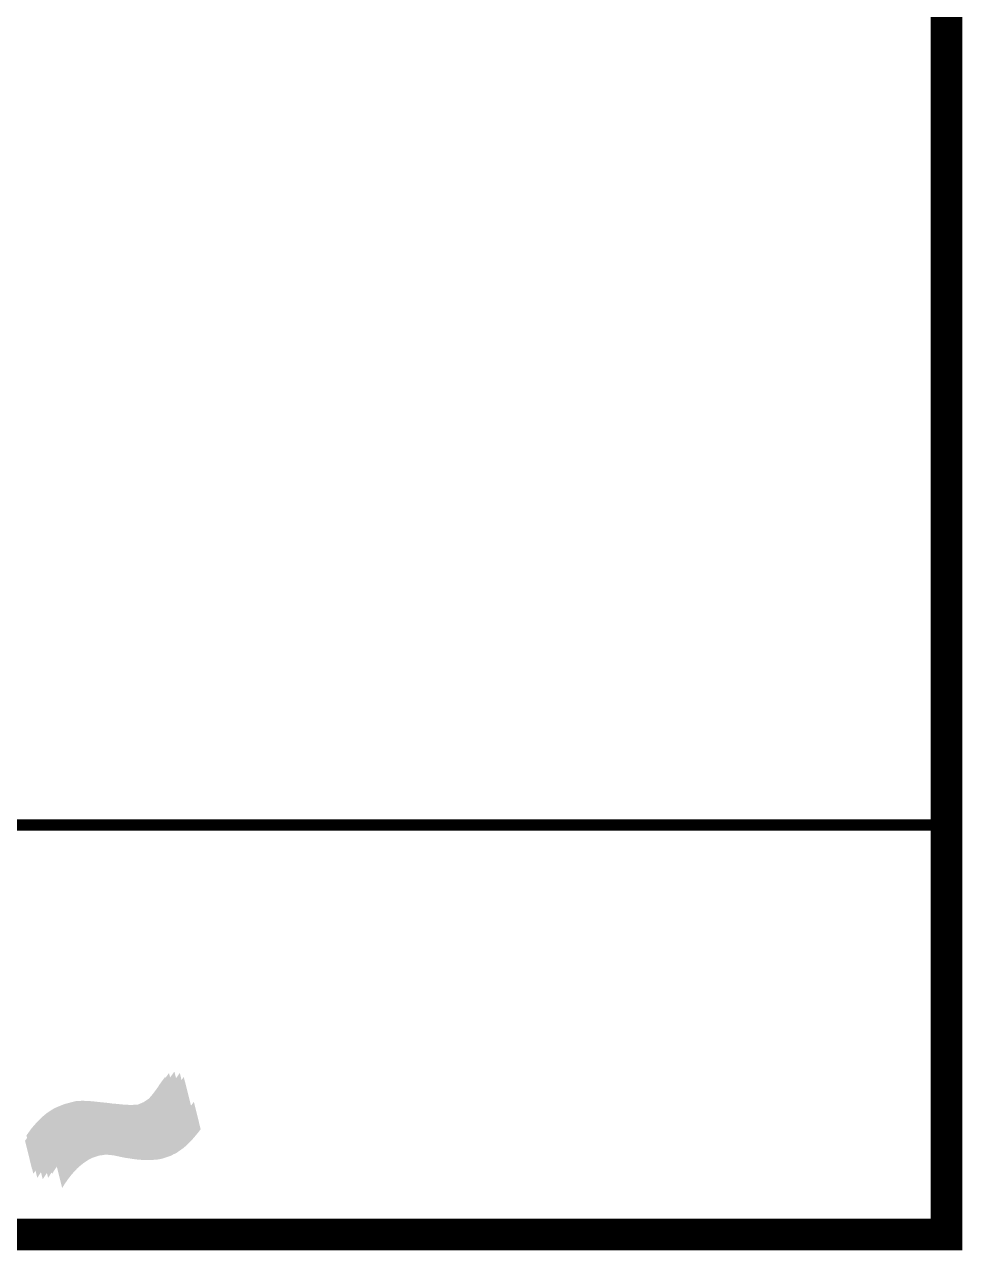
# Model space of a CAD drawing. Header units: millimetres. Extents: x 13 to 1587, y -16 to 1328.
# Drawn here: x 1174 to 1587, y -7 to 532 of the extents above; entities that cross this region are included whole.
import ezdxf

# ---------------------------------------------------------------- set-up
doc = ezdxf.new("R2010")
doc.units = ezdxf.units.MM
doc.layers.add('BC_데모', color=7, linetype='Continuous')

msp = doc.modelspace()

# ---------------------------------------------------------------- hatches: boundary and pattern name
at = {"layer": 'BC_데모', "true_color": 0x141414}
for points in [[(1238, 71.02), (1235.84, 68.07), (1234.7, 66.34), (1233.62, 64.86), (1232.63, 63.53), (1231.69, 62.45), (1230.95, 61.54), (1230.18, 60.74), (1229.1, 59.75), (1227.96, 58.98), (1226.83, 58.22), (1225.52, 57.65), (1224.1, 57.05), (1222.62, 56.69), (1221.94, 56.52), (1221, 56.4), (1220.04, 56.4), (1218.84, 56.35), (1217.62, 56.41), (1216.26, 56.55), (1215.29, 56.55), (1214.18, 56.63), (1212.93, 56.81), (1211.34, 56.89), (1209.72, 57.09), (1207.85, 57.35), (1206, 57.49), (1204.38, 57.69), (1203.02, 57.83), (1201.65, 57.98), (1200.55, 58.06), (1199.69, 58.09), (1198.47, 58.15), (1197.25, 58.21), (1196.2, 58.07), (1195.35, 58.1), (1194.52, 58.01), (1193.96, 57.87), (1192.25, 57.44), (1190.49, 56.76), (1188.95, 56.14), (1187.33, 55.37), (1185.97, 54.55), (1184.52, 53.58), (1183.21, 52.53), (1181.82, 51.34), (1180.6, 49.95), (1179.38, 48.56), (1178.21, 46.94), (1177.04, 45.32), (1180.08, 33.16), (1181.38, 35.18), (1182.72, 37.08), (1184, 38.73), (1185.31, 40.26), (1186.64, 41.68), (1187.92, 42.84), (1189.23, 43.89), (1190.57, 44.83), (1191.82, 45.63), (1193.21, 46.33), (1194.66, 46.82), (1195.99, 47.27), (1196.68, 47.44), (1197.39, 47.5), (1198.07, 47.67), (1198.78, 47.72), (1199.49, 47.78), (1200.23, 47.72), (1201.08, 47.69), (1201.96, 47.55), (1202.96, 47.44), (1203.98, 47.21), (1205, 46.98), (1206.02, 46.75), (1207.93, 46.38), (1209.8, 46.13), (1211.56, 45.84), (1213.18, 45.64), (1214.66, 45.53), (1216.14, 45.41), (1217.59, 45.41), (1219.03, 45.41), (1220.45, 45.52), (1221.88, 45.63), (1223.27, 45.86), (1224.52, 46.17), (1226.08, 46.68), (1227.53, 47.17), (1228.92, 47.87), (1230.43, 48.61), (1231.76, 49.55), (1233.1, 50.49), (1234.41, 51.54), (1235.77, 52.84), (1237.02, 54.12), (1238.33, 55.65), (1239.64, 57.19), (1241, 58.98)], [(1240.38, 71.66), (1238.21, 68.71), (1237.08, 66.97), (1236, 65.5), (1235, 64.16), (1234.06, 63.08), (1233.32, 62.18), (1232.56, 61.38), (1231.48, 60.39), (1230.34, 59.62), (1229.2, 58.85), (1227.89, 58.29), (1226.47, 57.69), (1225, 57.32), (1224.31, 57.15), (1223.38, 57.04), (1222.41, 57.04), (1221.22, 56.98), (1220, 57.04), (1218.63, 57.18), (1217.67, 57.18), (1216.56, 57.27), (1215.31, 57.44), (1213.72, 57.53), (1212.1, 57.73), (1210.22, 57.99), (1208.38, 58.13), (1206.76, 58.33), (1205.39, 58.47), (1204.03, 58.61), (1202.92, 58.7), (1202.07, 58.73), (1200.85, 58.79), (1199.63, 58.84), (1198.58, 58.7), (1197.72, 58.73), (1196.9, 58.65), (1196.33, 58.51), (1194.63, 58.08), (1192.86, 57.4), (1191.33, 56.78), (1189.71, 56.01), (1188.35, 55.19), (1186.9, 54.22), (1185.59, 53.17), (1184.2, 51.98), (1182.97, 50.59), (1181.75, 49.2), (1180.58, 47.58), (1179.42, 45.96), (1182.45, 33.8), (1183.76, 35.81), (1185.1, 37.72), (1186.37, 39.36), (1187.68, 40.9), (1189.02, 42.32), (1190.3, 43.48), (1191.61, 44.53), (1192.94, 45.47), (1194.19, 46.26), (1195.58, 46.97), (1197.03, 47.45), (1198.37, 47.91), (1199.05, 48.08), (1199.76, 48.13), (1200.44, 48.3), (1201.15, 48.36), (1201.86, 48.42), (1202.6, 48.36), (1203.46, 48.33), (1204.34, 48.19), (1205.33, 48.07), (1206.35, 47.85), (1207.38, 47.62), (1208.4, 47.39), (1210.3, 47.02), (1212.18, 46.76), (1213.94, 46.48), (1215.56, 46.28), (1217.03, 46.16), (1218.51, 46.05), (1219.96, 46.05), (1221.41, 46.05), (1222.83, 46.16), (1224.25, 46.27), (1225.64, 46.5), (1226.89, 46.81), (1228.46, 47.32), (1229.91, 47.8), (1231.3, 48.51), (1232.8, 49.25), (1234.14, 50.19), (1235.48, 51.12), (1236.78, 52.17), (1238.15, 53.48), (1239.4, 54.76), (1240.71, 56.29), (1242.01, 57.82), (1243.38, 59.61)], [(1242.75, 71.02), (1240.59, 68.07), (1239.45, 66.34), (1238.37, 64.86), (1237.38, 63.53), (1236.44, 62.45), (1235.7, 61.54), (1234.93, 60.74), (1233.85, 59.75), (1232.71, 58.98), (1231.58, 58.22), (1230.27, 57.65), (1228.85, 57.05), (1227.37, 56.69), (1226.69, 56.52), (1225.75, 56.4), (1224.79, 56.4), (1223.59, 56.35), (1222.37, 56.41), (1221.01, 56.55), (1220.04, 56.55), (1218.93, 56.63), (1217.68, 56.81), (1216.09, 56.89), (1214.47, 57.09), (1212.6, 57.35), (1210.75, 57.49), (1209.13, 57.69), (1207.77, 57.83), (1206.4, 57.98), (1205.3, 58.06), (1204.44, 58.09), (1203.22, 58.15), (1202, 58.21), (1200.95, 58.07), (1200.1, 58.1), (1199.27, 58.01), (1198.71, 57.87), (1197, 57.44), (1195.24, 56.76), (1193.7, 56.14), (1192.08, 55.37), (1190.72, 54.55), (1189.27, 53.58), (1187.96, 52.53), (1186.57, 51.34), (1185.35, 49.95), (1184.13, 48.56), (1182.96, 46.94), (1181.79, 45.32), (1184.83, 33.16), (1186.13, 35.18), (1187.47, 37.08), (1188.75, 38.73), (1190.06, 40.26), (1191.39, 41.68), (1192.67, 42.84), (1193.98, 43.89), (1195.32, 44.83), (1196.57, 45.63), (1197.96, 46.33), (1199.41, 46.82), (1200.74, 47.27), (1201.43, 47.44), (1202.14, 47.5), (1202.82, 47.67), (1203.53, 47.72), (1204.24, 47.78), (1204.98, 47.72), (1205.83, 47.69), (1206.71, 47.55), (1207.71, 47.44), (1208.73, 47.21), (1209.75, 46.98), (1210.77, 46.75), (1212.68, 46.38), (1214.55, 46.13), (1216.31, 45.84), (1217.93, 45.64), (1219.41, 45.53), (1220.89, 45.41), (1222.34, 45.41), (1223.78, 45.41), (1225.2, 45.52), (1226.63, 45.63), (1228.02, 45.86), (1229.27, 46.17), (1230.83, 46.68), (1232.28, 47.17), (1233.67, 47.87), (1235.18, 48.61), (1236.51, 49.55), (1237.85, 50.49), (1239.16, 51.54), (1240.52, 52.84), (1241.77, 54.12), (1243.08, 55.65), (1244.39, 57.19), (1245.75, 58.98)], [(1235.63, 66.91), (1233.46, 63.96), (1232.33, 62.22), (1231.25, 60.75), (1230.25, 59.41), (1229.31, 58.33), (1228.57, 57.43), (1227.81, 56.63), (1226.73, 55.64), (1225.59, 54.87), (1224.45, 54.1), (1223.14, 53.54), (1221.72, 52.94), (1220.25, 52.57), (1219.56, 52.4), (1218.63, 52.29), (1217.66, 52.29), (1216.47, 52.23), (1215.25, 52.29), (1213.88, 52.43), (1212.92, 52.43), (1211.81, 52.52), (1210.56, 52.69), (1208.97, 52.78), (1207.35, 52.98), (1205.47, 53.24), (1203.63, 53.38), (1202.01, 53.58), (1200.64, 53.72), (1199.28, 53.86), (1198.17, 53.95), (1197.32, 53.98), (1196.1, 54.04), (1194.88, 54.09), (1193.83, 53.95), (1192.97, 53.98), (1192.15, 53.9), (1191.58, 53.76), (1189.88, 53.33), (1188.11, 52.65), (1186.58, 52.03), (1184.96, 51.26), (1183.6, 50.44), (1182.15, 49.47), (1180.84, 48.42), (1179.45, 47.23), (1178.22, 45.84), (1177, 44.45), (1175.83, 42.83), (1174.67, 41.21), (1177.7, 29.05), (1179.01, 31.06), (1180.35, 32.97), (1181.62, 34.61), (1182.93, 36.15), (1184.27, 37.57), (1185.55, 38.73), (1186.86, 39.78), (1188.19, 40.72), (1189.44, 41.51), (1190.83, 42.22), (1192.28, 42.7), (1193.62, 43.16), (1194.3, 43.33), (1195.01, 43.38), (1195.69, 43.55), (1196.4, 43.61), (1197.11, 43.67), (1197.85, 43.61), (1198.71, 43.58), (1199.59, 43.44), (1200.58, 43.32), (1201.6, 43.1), (1202.63, 42.87), (1203.65, 42.64), (1205.55, 42.27), (1207.43, 42.01), (1209.19, 41.73), (1210.81, 41.53), (1212.28, 41.41), (1213.76, 41.3), (1215.21, 41.3), (1216.66, 41.3), (1218.08, 41.41), (1219.5, 41.52), (1220.89, 41.75), (1222.14, 42.06), (1223.71, 42.57), (1225.16, 43.05), (1226.55, 43.76), (1228.05, 44.5), (1229.39, 45.44), (1230.73, 46.37), (1232.03, 47.42), (1233.4, 48.73), (1234.65, 50.01), (1235.96, 51.54), (1237.26, 53.07), (1238.63, 54.86)], [(1236.26, 69.28), (1234.1, 66.33), (1232.96, 64.6), (1231.88, 63.12), (1230.89, 61.79), (1229.95, 60.71), (1229.21, 59.8), (1228.44, 59.01), (1227.36, 58.01), (1226.23, 57.25), (1225.09, 56.48), (1223.78, 55.91), (1222.36, 55.32), (1220.88, 54.95), (1220.2, 54.78), (1219.26, 54.66), (1218.3, 54.66), (1217.1, 54.61), (1215.88, 54.67), (1214.52, 54.81), (1213.55, 54.81), (1212.44, 54.9), (1211.19, 55.07), (1209.6, 55.15), (1207.98, 55.35), (1206.11, 55.61), (1204.26, 55.75), (1202.64, 55.95), (1201.28, 56.1), (1199.92, 56.24), (1198.81, 56.33), (1197.96, 56.35), (1196.73, 56.41), (1195.51, 56.47), (1194.46, 56.33), (1193.61, 56.36), (1192.79, 56.27), (1192.22, 56.13), (1190.51, 55.71), (1188.75, 55.02), (1187.22, 54.4), (1185.6, 53.63), (1184.23, 52.81), (1182.78, 51.85), (1181.47, 50.8), (1180.08, 49.6), (1178.86, 48.21), (1177.64, 46.82), (1176.47, 45.2), (1175.3, 43.58), (1178.34, 31.42), (1179.65, 33.44), (1180.98, 35.34), (1182.26, 36.99), (1183.57, 38.52), (1184.91, 39.94), (1186.18, 41.11), (1187.49, 42.16), (1188.83, 43.09), (1190.08, 43.89), (1191.47, 44.6), (1192.92, 45.08), (1194.26, 45.53), (1194.94, 45.7), (1195.65, 45.76), (1196.33, 45.93), (1197.04, 45.98), (1197.75, 46.04), (1198.49, 45.98), (1199.34, 45.95), (1200.22, 45.81), (1201.22, 45.7), (1202.24, 45.47), (1203.26, 45.24), (1204.28, 45.01), (1206.19, 44.64), (1208.06, 44.39), (1209.82, 44.1), (1211.44, 43.9), (1212.92, 43.79), (1214.4, 43.67), (1215.85, 43.67), (1217.3, 43.67), (1218.72, 43.78), (1220.14, 43.9), (1221.53, 44.12), (1222.78, 44.43), (1224.34, 44.94), (1225.79, 45.43), (1227.18, 46.14), (1228.69, 46.87), (1230.03, 47.81), (1231.36, 48.75), (1232.67, 49.8), (1234.03, 51.1), (1235.28, 52.38), (1236.59, 53.91), (1237.9, 55.45), (1239.27, 57.24)], [(1244.49, 69.28), (1242.33, 66.33), (1241.19, 64.6), (1240.11, 63.12), (1239.11, 61.79), (1238.18, 60.71), (1237.44, 59.8), (1236.67, 59.01), (1235.59, 58.01), (1234.45, 57.25), (1233.32, 56.48), (1232.01, 55.91), (1230.59, 55.32), (1229.11, 54.95), (1228.43, 54.78), (1227.49, 54.66), (1226.52, 54.66), (1225.33, 54.61), (1224.11, 54.67), (1222.75, 54.81), (1221.78, 54.81), (1220.67, 54.9), (1219.42, 55.07), (1217.83, 55.15), (1216.21, 55.35), (1214.34, 55.61), (1212.49, 55.75), (1210.87, 55.95), (1209.51, 56.1), (1208.14, 56.24), (1207.04, 56.33), (1206.18, 56.35), (1204.96, 56.41), (1203.74, 56.47), (1202.69, 56.33), (1201.84, 56.36), (1201.01, 56.27), (1200.44, 56.13), (1198.74, 55.71), (1196.98, 55.02), (1195.44, 54.4), (1193.82, 53.63), (1192.46, 52.81), (1191.01, 51.85), (1189.7, 50.8), (1188.31, 49.6), (1187.09, 48.21), (1185.86, 46.82), (1184.7, 45.2), (1183.53, 43.58), (1186.56, 31.42), (1187.87, 33.44), (1189.21, 35.34), (1190.49, 36.99), (1191.8, 38.52), (1193.13, 39.94), (1194.41, 41.11), (1195.72, 42.16), (1197.06, 43.09), (1198.31, 43.89), (1199.7, 44.6), (1201.15, 45.08), (1202.48, 45.53), (1203.17, 45.7), (1203.88, 45.76), (1204.56, 45.93), (1205.27, 45.98), (1205.98, 46.04), (1206.72, 45.98), (1207.57, 45.95), (1208.45, 45.81), (1209.44, 45.7), (1210.47, 45.47), (1211.49, 45.24), (1212.51, 45.01), (1214.41, 44.64), (1216.29, 44.39), (1218.05, 44.1), (1219.67, 43.9), (1221.15, 43.79), (1222.62, 43.67), (1224.07, 43.67), (1225.52, 43.67), (1226.94, 43.78), (1228.36, 43.9), (1229.76, 44.12), (1231.01, 44.43), (1232.57, 44.94), (1234.02, 45.43), (1235.41, 46.14), (1236.92, 46.87), (1238.25, 47.81), (1239.59, 48.75), (1240.9, 49.8), (1242.26, 51.1), (1243.51, 52.38), (1244.82, 53.91), (1246.13, 55.45), (1247.49, 57.24)], [(1245.13, 66.91), (1242.96, 63.96), (1241.83, 62.22), (1240.75, 60.75), (1239.75, 59.41), (1238.81, 58.33), (1238.07, 57.43), (1237.31, 56.63), (1236.23, 55.64), (1235.09, 54.87), (1233.95, 54.1), (1232.64, 53.54), (1231.22, 52.94), (1229.75, 52.57), (1229.06, 52.4), (1228.13, 52.29), (1227.16, 52.29), (1225.97, 52.23), (1224.75, 52.29), (1223.38, 52.43), (1222.42, 52.43), (1221.31, 52.52), (1220.06, 52.69), (1218.47, 52.78), (1216.85, 52.98), (1214.97, 53.24), (1213.13, 53.38), (1211.51, 53.58), (1210.14, 53.72), (1208.78, 53.86), (1207.67, 53.95), (1206.82, 53.98), (1205.6, 54.04), (1204.38, 54.09), (1203.33, 53.95), (1202.47, 53.98), (1201.65, 53.9), (1201.08, 53.76), (1199.38, 53.33), (1197.61, 52.65), (1196.08, 52.03), (1194.46, 51.26), (1193.1, 50.44), (1191.65, 49.47), (1190.34, 48.42), (1188.95, 47.23), (1187.72, 45.84), (1186.5, 44.45), (1185.33, 42.83), (1184.17, 41.21), (1187.2, 29.05), (1188.51, 31.06), (1189.85, 32.97), (1191.12, 34.61), (1192.43, 36.15), (1193.77, 37.57), (1195.05, 38.73), (1196.36, 39.78), (1197.69, 40.72), (1198.94, 41.51), (1200.33, 42.22), (1201.78, 42.7), (1203.12, 43.16), (1203.8, 43.33), (1204.51, 43.38), (1205.19, 43.55), (1205.9, 43.61), (1206.61, 43.67), (1207.35, 43.61), (1208.21, 43.58), (1209.09, 43.44), (1210.08, 43.32), (1211.1, 43.1), (1212.13, 42.87), (1213.15, 42.64), (1215.05, 42.27), (1216.93, 42.01), (1218.69, 41.73), (1220.31, 41.53), (1221.78, 41.41), (1223.26, 41.3), (1224.71, 41.3), (1226.16, 41.3), (1227.58, 41.41), (1229, 41.52), (1230.39, 41.75), (1231.64, 42.06), (1233.21, 42.57), (1234.66, 43.05), (1236.05, 43.76), (1237.55, 44.5), (1238.89, 45.44), (1240.23, 46.37), (1241.53, 47.42), (1242.9, 48.73), (1244.15, 50.01), (1245.46, 51.54), (1246.76, 53.07), (1248.13, 54.86)], [(1236.26, 64.53), (1234.1, 61.58), (1232.96, 59.85), (1231.88, 58.37), (1230.89, 57.04), (1229.95, 55.96), (1229.21, 55.05), (1228.44, 54.26), (1227.36, 53.26), (1226.23, 52.5), (1225.09, 51.73), (1223.78, 51.16), (1222.36, 50.57), (1220.88, 50.2), (1220.2, 50.03), (1219.26, 49.91), (1218.3, 49.91), (1217.1, 49.86), (1215.88, 49.92), (1214.52, 50.06), (1213.55, 50.06), (1212.44, 50.15), (1211.19, 50.32), (1209.6, 50.4), (1207.98, 50.6), (1206.11, 50.86), (1204.26, 51), (1202.64, 51.2), (1201.28, 51.35), (1199.92, 51.49), (1198.81, 51.58), (1197.96, 51.6), (1196.73, 51.66), (1195.51, 51.72), (1194.46, 51.58), (1193.61, 51.61), (1192.79, 51.52), (1192.22, 51.38), (1190.51, 50.96), (1188.75, 50.27), (1187.22, 49.65), (1185.6, 48.88), (1184.23, 48.06), (1182.78, 47.1), (1181.47, 46.05), (1180.08, 44.85), (1178.86, 43.46), (1177.64, 42.07), (1176.47, 40.45), (1175.3, 38.83), (1178.34, 26.67), (1179.65, 28.69), (1180.98, 30.59), (1182.26, 32.24), (1183.57, 33.77), (1184.91, 35.19), (1186.18, 36.36), (1187.49, 37.41), (1188.83, 38.34), (1190.08, 39.14), (1191.47, 39.85), (1192.92, 40.33), (1194.26, 40.78), (1194.94, 40.95), (1195.65, 41.01), (1196.33, 41.18), (1197.04, 41.23), (1197.75, 41.29), (1198.49, 41.23), (1199.34, 41.2), (1200.22, 41.06), (1201.22, 40.95), (1202.24, 40.72), (1203.26, 40.49), (1204.28, 40.26), (1206.19, 39.89), (1208.06, 39.64), (1209.82, 39.35), (1211.44, 39.15), (1212.92, 39.04), (1214.4, 38.92), (1215.85, 38.92), (1217.3, 38.92), (1218.72, 39.03), (1220.14, 39.15), (1221.53, 39.37), (1222.78, 39.68), (1224.34, 40.19), (1225.79, 40.68), (1227.18, 41.39), (1228.69, 42.12), (1230.03, 43.06), (1231.36, 44), (1232.67, 45.05), (1234.03, 46.35), (1235.28, 47.63), (1236.59, 49.16), (1237.9, 50.7), (1239.27, 52.49)], [(1238, 62.8), (1235.84, 59.84), (1234.7, 58.11), (1233.62, 56.63), (1232.63, 55.3), (1231.69, 54.22), (1230.95, 53.31), (1230.18, 52.52), (1229.1, 51.52), (1227.96, 50.76), (1226.83, 49.99), (1225.52, 49.42), (1224.1, 48.83), (1222.62, 48.46), (1221.94, 48.29), (1221, 48.18), (1220.04, 48.18), (1218.84, 48.12), (1217.62, 48.18), (1216.26, 48.32), (1215.29, 48.32), (1214.18, 48.41), (1212.93, 48.58), (1211.34, 48.66), (1209.72, 48.86), (1207.85, 49.12), (1206, 49.26), (1204.38, 49.46), (1203.02, 49.61), (1201.65, 49.75), (1200.55, 49.84), (1199.69, 49.87), (1198.47, 49.92), (1197.25, 49.98), (1196.2, 49.84), (1195.35, 49.87), (1194.52, 49.78), (1193.96, 49.64), (1192.25, 49.22), (1190.49, 48.54), (1188.95, 47.91), (1187.33, 47.15), (1185.97, 46.32), (1184.52, 45.36), (1183.21, 44.31), (1181.82, 43.11), (1180.6, 41.72), (1179.38, 40.33), (1178.21, 38.71), (1177.04, 37.09), (1180.08, 24.93), (1181.38, 26.95), (1182.72, 28.85), (1184, 30.5), (1185.31, 32.03), (1186.64, 33.45), (1187.92, 34.62), (1189.23, 35.67), (1190.57, 36.6), (1191.82, 37.4), (1193.21, 38.11), (1194.66, 38.59), (1195.99, 39.04), (1196.68, 39.21), (1197.39, 39.27), (1198.07, 39.44), (1198.78, 39.5), (1199.49, 39.55), (1200.23, 39.5), (1201.08, 39.47), (1201.96, 39.32), (1202.96, 39.21), (1203.98, 38.98), (1205, 38.75), (1206.02, 38.53), (1207.93, 38.16), (1209.8, 37.9), (1211.56, 37.61), (1213.18, 37.41), (1214.66, 37.3), (1216.14, 37.18), (1217.59, 37.18), (1219.03, 37.18), (1220.45, 37.29), (1221.88, 37.41), (1223.27, 37.63), (1224.52, 37.95), (1226.08, 38.46), (1227.53, 38.94), (1228.92, 39.65), (1230.43, 40.39), (1231.76, 41.32), (1233.1, 42.26), (1234.41, 43.31), (1235.77, 44.62), (1237.02, 45.89), (1238.33, 47.43), (1239.64, 48.96), (1241, 50.75)], [(1240.38, 62.16), (1238.21, 59.21), (1237.08, 57.47), (1236, 56), (1235, 54.66), (1234.06, 53.58), (1233.32, 52.68), (1232.56, 51.88), (1231.48, 50.89), (1230.34, 50.12), (1229.2, 49.35), (1227.89, 48.79), (1226.47, 48.19), (1225, 47.82), (1224.31, 47.65), (1223.38, 47.54), (1222.41, 47.54), (1221.22, 47.48), (1220, 47.54), (1218.63, 47.68), (1217.67, 47.68), (1216.56, 47.77), (1215.31, 47.94), (1213.72, 48.03), (1212.1, 48.23), (1210.22, 48.49), (1208.38, 48.63), (1206.76, 48.83), (1205.39, 48.97), (1204.03, 49.11), (1202.92, 49.2), (1202.07, 49.23), (1200.85, 49.29), (1199.63, 49.34), (1198.58, 49.2), (1197.72, 49.23), (1196.9, 49.15), (1196.33, 49.01), (1194.63, 48.58), (1192.86, 47.9), (1191.33, 47.28), (1189.71, 46.51), (1188.35, 45.69), (1186.9, 44.72), (1185.59, 43.67), (1184.2, 42.48), (1182.97, 41.09), (1181.75, 39.7), (1180.58, 38.08), (1179.42, 36.46), (1182.45, 24.3), (1183.76, 26.31), (1185.1, 28.22), (1186.37, 29.86), (1187.68, 31.4), (1189.02, 32.82), (1190.3, 33.98), (1191.61, 35.03), (1192.94, 35.97), (1194.19, 36.76), (1195.58, 37.47), (1197.03, 37.95), (1198.37, 38.41), (1199.05, 38.58), (1199.76, 38.63), (1200.44, 38.8), (1201.15, 38.86), (1201.86, 38.92), (1202.6, 38.86), (1203.46, 38.83), (1204.34, 38.69), (1205.33, 38.57), (1206.35, 38.35), (1207.38, 38.12), (1208.4, 37.89), (1210.3, 37.52), (1212.18, 37.26), (1213.94, 36.98), (1215.56, 36.78), (1217.03, 36.66), (1218.51, 36.55), (1219.96, 36.55), (1221.41, 36.55), (1222.83, 36.66), (1224.25, 36.77), (1225.64, 37), (1226.89, 37.31), (1228.46, 37.82), (1229.91, 38.3), (1231.3, 39.01), (1232.8, 39.75), (1234.14, 40.69), (1235.48, 41.62), (1236.78, 42.67), (1238.15, 43.98), (1239.4, 45.26), (1240.71, 46.79), (1242.01, 48.32), (1243.38, 50.11)], [(1242.75, 62.8), (1240.59, 59.84), (1239.45, 58.11), (1238.37, 56.63), (1237.38, 55.3), (1236.44, 54.22), (1235.7, 53.31), (1234.93, 52.52), (1233.85, 51.52), (1232.71, 50.76), (1231.58, 49.99), (1230.27, 49.42), (1228.85, 48.83), (1227.37, 48.46), (1226.69, 48.29), (1225.75, 48.18), (1224.79, 48.18), (1223.59, 48.12), (1222.37, 48.18), (1221.01, 48.32), (1220.04, 48.32), (1218.93, 48.41), (1217.68, 48.58), (1216.09, 48.66), (1214.47, 48.86), (1212.6, 49.12), (1210.75, 49.26), (1209.13, 49.46), (1207.77, 49.61), (1206.4, 49.75), (1205.3, 49.84), (1204.44, 49.87), (1203.22, 49.92), (1202, 49.98), (1200.95, 49.84), (1200.1, 49.87), (1199.27, 49.78), (1198.71, 49.64), (1197, 49.22), (1195.24, 48.54), (1193.7, 47.91), (1192.08, 47.15), (1190.72, 46.32), (1189.27, 45.36), (1187.96, 44.31), (1186.57, 43.11), (1185.35, 41.72), (1184.13, 40.33), (1182.96, 38.71), (1181.79, 37.09), (1184.83, 24.93), (1186.13, 26.95), (1187.47, 28.85), (1188.75, 30.5), (1190.06, 32.03), (1191.39, 33.45), (1192.67, 34.62), (1193.98, 35.67), (1195.32, 36.6), (1196.57, 37.4), (1197.96, 38.11), (1199.41, 38.59), (1200.74, 39.04), (1201.43, 39.21), (1202.14, 39.27), (1202.82, 39.44), (1203.53, 39.5), (1204.24, 39.55), (1204.98, 39.5), (1205.83, 39.47), (1206.71, 39.32), (1207.71, 39.21), (1208.73, 38.98), (1209.75, 38.75), (1210.77, 38.53), (1212.68, 38.16), (1214.55, 37.9), (1216.31, 37.61), (1217.93, 37.41), (1219.41, 37.3), (1220.89, 37.18), (1222.34, 37.18), (1223.78, 37.18), (1225.2, 37.29), (1226.63, 37.41), (1228.02, 37.63), (1229.27, 37.95), (1230.83, 38.46), (1232.28, 38.94), (1233.67, 39.65), (1235.18, 40.39), (1236.51, 41.32), (1237.85, 42.26), (1239.16, 43.31), (1240.52, 44.62), (1241.77, 45.89), (1243.08, 47.43), (1244.39, 48.96), (1245.75, 50.75)], [(1244.49, 64.53), (1242.33, 61.58), (1241.19, 59.85), (1240.11, 58.37), (1239.11, 57.04), (1238.18, 55.96), (1237.44, 55.05), (1236.67, 54.26), (1235.59, 53.26), (1234.45, 52.5), (1233.32, 51.73), (1232.01, 51.16), (1230.59, 50.57), (1229.11, 50.2), (1228.43, 50.03), (1227.49, 49.91), (1226.52, 49.91), (1225.33, 49.86), (1224.11, 49.92), (1222.75, 50.06), (1221.78, 50.06), (1220.67, 50.15), (1219.42, 50.32), (1217.83, 50.4), (1216.21, 50.6), (1214.34, 50.86), (1212.49, 51), (1210.87, 51.2), (1209.51, 51.35), (1208.14, 51.49), (1207.04, 51.58), (1206.18, 51.6), (1204.96, 51.66), (1203.74, 51.72), (1202.69, 51.58), (1201.84, 51.61), (1201.01, 51.52), (1200.44, 51.38), (1198.74, 50.96), (1196.98, 50.27), (1195.44, 49.65), (1193.82, 48.88), (1192.46, 48.06), (1191.01, 47.1), (1189.7, 46.05), (1188.31, 44.85), (1187.09, 43.46), (1185.86, 42.07), (1184.7, 40.45), (1183.53, 38.83), (1186.56, 26.67), (1187.87, 28.69), (1189.21, 30.59), (1190.49, 32.24), (1191.8, 33.77), (1193.13, 35.19), (1194.41, 36.36), (1195.72, 37.41), (1197.06, 38.34), (1198.31, 39.14), (1199.7, 39.85), (1201.15, 40.33), (1202.48, 40.78), (1203.17, 40.95), (1203.88, 41.01), (1204.56, 41.18), (1205.27, 41.23), (1205.98, 41.29), (1206.72, 41.23), (1207.57, 41.2), (1208.45, 41.06), (1209.44, 40.95), (1210.47, 40.72), (1211.49, 40.49), (1212.51, 40.26), (1214.41, 39.89), (1216.29, 39.64), (1218.05, 39.35), (1219.67, 39.15), (1221.15, 39.04), (1222.62, 38.92), (1224.07, 38.92), (1225.52, 38.92), (1226.94, 39.03), (1228.36, 39.15), (1229.76, 39.37), (1231.01, 39.68), (1232.57, 40.19), (1234.02, 40.68), (1235.41, 41.39), (1236.92, 42.12), (1238.25, 43.06), (1239.59, 44), (1240.9, 45.05), (1242.26, 46.35), (1243.51, 47.63), (1244.82, 49.16), (1246.13, 50.7), (1247.49, 52.49)]]:
    msp.add_hatch(color=250, dxfattribs=at).paths.add_polyline_path(points)
at = {"layer": 'BC_데모', "true_color": 0xff5a5a}
msp.add_hatch(color=11, dxfattribs=at).paths.add_polyline_path([(1240.38, 66.91), (1238.21, 63.96), (1237.08, 62.22), (1236, 60.75), (1235, 59.41), (1234.06, 58.33), (1233.32, 57.43), (1232.56, 56.63), (1231.48, 55.64), (1230.34, 54.87), (1229.2, 54.1), (1227.89, 53.54), (1226.47, 52.94), (1225, 52.57), (1224.31, 52.4), (1223.38, 52.29), (1222.41, 52.29), (1221.22, 52.23), (1220, 52.29), (1218.63, 52.43), (1217.67, 52.43), (1216.56, 52.52), (1215.31, 52.69), (1213.72, 52.78), (1212.1, 52.98), (1210.22, 53.24), (1208.38, 53.38), (1206.76, 53.58), (1205.39, 53.72), (1204.03, 53.86), (1202.92, 53.95), (1202.07, 53.98), (1200.85, 54.04), (1199.63, 54.09), (1198.58, 53.95), (1197.72, 53.98), (1196.9, 53.9), (1196.33, 53.76), (1194.63, 53.33), (1192.86, 52.65), (1191.33, 52.03), (1189.71, 51.26), (1188.35, 50.44), (1186.9, 49.47), (1185.59, 48.42), (1184.2, 47.23), (1182.97, 45.84), (1181.75, 44.45), (1180.58, 42.83), (1179.42, 41.21), (1182.45, 29.05), (1183.76, 31.06), (1185.1, 32.97), (1186.37, 34.61), (1187.68, 36.15), (1189.02, 37.57), (1190.3, 38.73), (1191.61, 39.78), (1192.94, 40.72), (1194.19, 41.51), (1195.58, 42.22), (1197.03, 42.7), (1198.37, 43.16), (1199.05, 43.33), (1199.76, 43.38), (1200.44, 43.55), (1201.15, 43.61), (1201.86, 43.67), (1202.6, 43.61), (1203.46, 43.58), (1204.34, 43.44), (1205.33, 43.32), (1206.35, 43.1), (1207.38, 42.87), (1208.4, 42.64), (1210.3, 42.27), (1212.18, 42.01), (1213.94, 41.73), (1215.56, 41.53), (1217.03, 41.41), (1218.51, 41.3), (1219.96, 41.3), (1221.41, 41.3), (1222.83, 41.41), (1224.25, 41.52), (1225.64, 41.75), (1226.89, 42.06), (1228.46, 42.57), (1229.91, 43.05), (1231.3, 43.76), (1232.8, 44.5), (1234.14, 45.44), (1235.48, 46.37), (1236.78, 47.42), (1238.15, 48.73), (1239.4, 50.01), (1240.71, 51.54), (1242.01, 53.07), (1243.38, 54.86)])
at = {"layer": 'BC_데모', "true_color": 0x285ac8}
msp.add_hatch(color=152, dxfattribs=at).paths.add_polyline_path([(1248.93, 58.36), (1246.76, 55.41), (1245.63, 53.67), (1244.55, 52.2), (1243.55, 50.86), (1242.61, 49.78), (1241.87, 48.88), (1241.11, 48.08), (1240.03, 47.09), (1238.89, 46.32), (1237.75, 45.55), (1236.44, 44.99), (1235.02, 44.39), (1233.55, 44.02), (1232.86, 43.85), (1231.93, 43.74), (1230.96, 43.74), (1229.77, 43.68), (1228.55, 43.74), (1227.18, 43.88), (1226.22, 43.88), (1225.11, 43.97), (1223.86, 44.14), (1222.27, 44.23), (1220.65, 44.43), (1218.77, 44.69), (1216.93, 44.83), (1215.31, 45.03), (1213.94, 45.17), (1212.58, 45.31), (1211.47, 45.4), (1210.62, 45.43), (1209.4, 45.49), (1208.18, 45.54), (1207.13, 45.4), (1206.27, 45.43), (1205.45, 45.35), (1204.88, 45.21), (1203.18, 44.78), (1201.41, 44.1), (1199.88, 43.48), (1198.26, 42.71), (1196.9, 41.89), (1195.45, 40.92), (1194.14, 39.87), (1192.75, 38.68), (1191.52, 37.29), (1190.3, 35.9), (1189.13, 34.28), (1187.97, 32.66), (1191, 20.5), (1192.31, 22.51), (1193.65, 24.42), (1194.92, 26.06), (1196.23, 27.6), (1197.57, 29.02), (1198.85, 30.18), (1200.16, 31.23), (1201.49, 32.17), (1202.74, 32.96), (1204.13, 33.67), (1205.58, 34.15), (1206.92, 34.61), (1207.6, 34.78), (1208.31, 34.83), (1208.99, 35), (1209.7, 35.06), (1210.41, 35.12), (1211.15, 35.06), (1212.01, 35.03), (1212.89, 34.89), (1213.88, 34.77), (1214.9, 34.55), (1215.93, 34.32), (1216.95, 34.09), (1218.85, 33.72), (1220.73, 33.46), (1222.49, 33.18), (1224.11, 32.98), (1225.58, 32.86), (1227.06, 32.75), (1228.51, 32.75), (1229.96, 32.75), (1231.38, 32.86), (1232.8, 32.97), (1234.19, 33.2), (1235.44, 33.51), (1237.01, 34.02), (1238.46, 34.5), (1239.85, 35.21), (1241.35, 35.95), (1242.69, 36.89), (1244.03, 37.82), (1245.33, 38.87), (1246.7, 40.18), (1247.95, 41.46), (1249.26, 42.99), (1250.56, 44.52), (1251.93, 46.31)])

# ---------------------------------------------------------------- linework, layer by layer
at = {"layer": 'BC_데모', "color": 254, "true_color": 0xe6e6e6, "const_width": 14}
msp.add_lwpolyline([(20, 0), (1580, 0), (1580, 1300), (20, 1300)], close=True, dxfattribs=at)
at = {"layer": 'BC_데모', "color": 8, "true_color": 0x787882, "const_width": 5}
msp.add_lwpolyline([(20, 180), (1580, 180)], dxfattribs=at)

doc.saveas('drawing.dxf')
